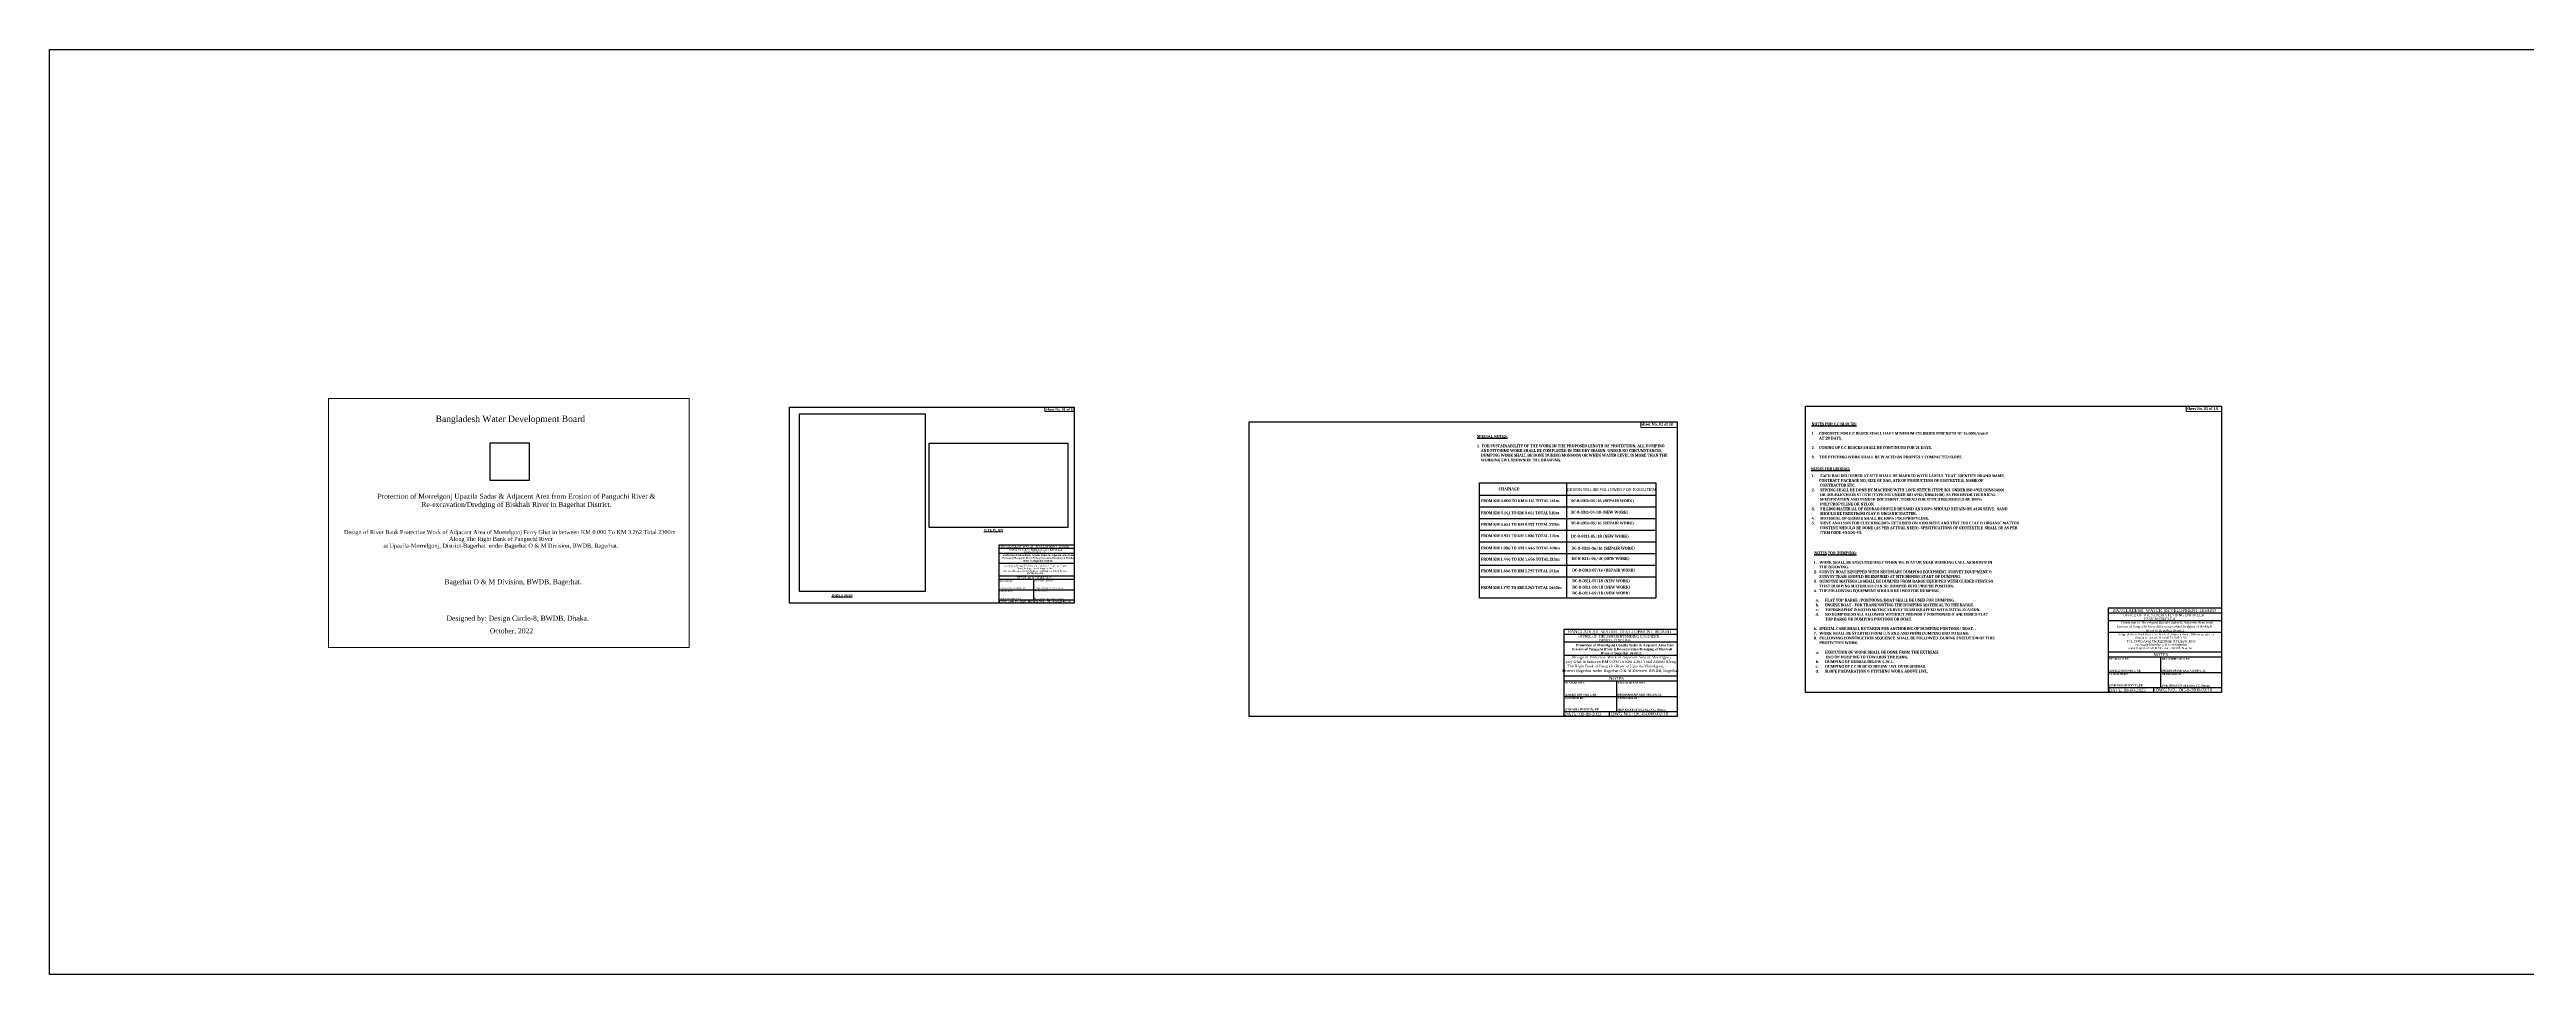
# Model space of a CAD drawing. Header units: metres. Extents: x -2434 to 11656, y -15288 to 8109.
# Drawn here: x -254 to 531, y -14192 to -13899 of the extents above; entities that cross this region are included whole.
import ezdxf
from ezdxf.enums import TextEntityAlignment as Align

# ---------------------------------------------------------------- set-up
doc = ezdxf.new("R2010")
doc.units = ezdxf.units.M
doc.linetypes.add('ACAD_ISO02W100', pattern=[15, 12, -3])
doc.layers.add('COLM', color=1, linetype='Continuous', lineweight=60)
doc.layers.add('Other line', color=7, linetype='Continuous', lineweight=15)
doc.layers.add('LINE', color=7, linetype='Continuous')
doc.styles.add('Arial-20', font='arial.ttf', dxfattribs={"height": 0.032})
doc.styles.add('BIG', font='ROMANT.SHX')
doc.styles.add('Kazi_T_H', font='timesbd.ttf')
doc.styles.add('liza', font='times.ttf', dxfattribs={"height": 2})
doc.styles.get("Standard").update_dxf_attribs({"font": 'times.ttf'})
picture_1 = doc.add_image_def('image3.png', size_in_pixel=(251, 242))
picture_2 = doc.add_image_def('image8.png', size_in_pixel=(2480, 3507))
picture_3 = doc.add_image_def('image9.png', size_in_pixel=(4200, 2550))

msp = doc.modelspace()

# ---------------------------------------------------------------- linework, layer by layer
at = {"color": 0, "lineweight": -3, "ltscale": 0.5}
for p, q in [((199.026153, -14035.954428), (254.942649, -14035.954428)), ((199.026153, -14072.442433), (199.026153, -14035.954428)), ((226.659082, -14035.954428), (226.659082, -14072.442433)), ((254.942649, -14035.954428), (254.942649, -14072.442433)), ((199.026153, -14039.87374), (254.942649, -14039.87374)), ((199.026153, -14043.570681), (254.942649, -14043.570681)), ((199.026153, -14043.570681), (254.942649, -14043.570681)), ((199.026153, -14047.267622), (254.942649, -14047.267622)), ((199.026153, -14047.267622), (254.942649, -14047.267622)), ((199.026153, -14050.964564), (254.942649, -14050.964564)), ((199.026153, -14050.964564), (254.942649, -14050.964564)), ((199.026153, -14054.661505), (254.942649, -14054.661505)), ((199.026153, -14054.661505), (254.942649, -14054.661505)), ((199.026153, -14058.358446), (254.942649, -14058.358446)), ((199.026153, -14058.358446), (254.942649, -14058.358446)), ((199.026153, -14062.055388), (254.942649, -14062.055388)), ((199.026153, -14062.055388), (254.942649, -14062.055388)), ((199.026153, -14065.752329), (254.942649, -14065.752329)), ((199.026153, -14065.752329), (254.942649, -14065.752329)), ((199.026153, -14072.442433), (254.942649, -14072.442433))]:
    msp.add_line(p, q, dxfattribs=at)
msp.add_lwpolyline([(-254.448511, -13898.58967), (3621.057254, -13898.58967), (3621.057254, -14191.821671), (-254.448511, -14191.821671)], close=True, dxfattribs=at)
at = {"layer": 'LINE', "color": 0, "linetype": 'ByBlock', "lineweight": -3, "ltscale": 0.5}
for p, q in [((70.471181, -14055.696938), (46.629296, -14055.696938)), ((46.629296, -14055.696938), (46.629296, -14074.080389)), ((70.471181, -14056.786721), (46.629296, -14056.786721)), ((70.471181, -14058.339152), (46.629296, -14058.339152)), ((70.471181, -14061.492485), (46.629296, -14061.492485)), ((70.471181, -14065.559871), (46.629296, -14065.559871)), ((70.471181, -14066.63907), (46.629296, -14066.63907)), ((57.728036, -14073.037853), (57.728036, -14066.63907)), ((46.629296, -14069.838461), (70.471181, -14069.838461)), ((46.629296, -14073.037853), (70.471181, -14073.037853)), ((56.248796, -14074.080389), (56.248796, -14073.037853)), ((434.306682, -14075.669976), (398.420671, -14075.669976)), ((398.420671, -14075.669976), (398.420671, -14102.469563)), ((261.645217, -14082.408885), (225.809864, -14082.408885)), ((225.809864, -14082.408885), (225.809864, -14110.066014)), ((261.645217, -14084.051505), (225.809864, -14084.051505)), ((434.306682, -14077.312596), (398.420671, -14077.312596)), ((434.306682, -14079.718969), (398.420671, -14079.718969)), ((434.306682, -14083.427549), (398.420671, -14083.427549)), ((261.645217, -14086.457878), (225.809864, -14086.457878)), ((261.695874, -14090.751443), (225.809864, -14090.751443)), ((434.306682, -14089.62666), (398.420671, -14089.62666)), ((434.306682, -14091.253327), (398.420671, -14091.253327)), ((415.149706, -14100.898157), (415.149706, -14091.253327)), ((261.746531, -14097.223111), (225.809864, -14097.223111)), ((261.746531, -14098.849777), (225.809864, -14098.849777)), ((242.538899, -14108.494607), (242.538899, -14098.849777)), ((398.420671, -14096.075742), (434.306682, -14096.075742)), ((225.809864, -14103.672192), (261.746531, -14103.672192)), ((398.420671, -14100.898157), (434.306682, -14100.898157)), ((412.883966, -14102.469563), (412.883966, -14100.898157)), ((225.809864, -14108.494607), (261.746531, -14108.494607)), ((240.273159, -14110.066014), (240.273159, -14108.494607))]:
    msp.add_line(p, q, dxfattribs=at)
for points in [[(-19.759452, -14011.94689), (70.471181, -14011.94689), (70.471181, -14074.080389), (-19.759452, -14074.080389)], [(302.437973, -14011.663769), (434.306682, -14011.663769), (434.306682, -14102.469563), (302.437973, -14102.469563)], [(126.028478, -14016.644414), (261.695874, -14016.644414), (261.695874, -14110.066014), (126.028478, -14110.066014)]]:
    msp.add_lwpolyline(points, close=True, dxfattribs=at)
at = {"layer": 'LINE', "color": 7, "lineweight": 13, "ltscale": 0.5}
for points in [[(70.471181, -14011.94689), (61.152165, -14011.94689), (61.152165, -14013.380935), (70.471181, -14013.380935)], [(434.306682, -14011.663769), (423.097303, -14011.663769), (423.097303, -14013.388709), (434.306682, -14013.388709)], [(261.695874, -14016.644414), (250.163592, -14016.644414), (250.163592, -14018.419045), (261.695874, -14018.419045)]]:
    msp.add_lwpolyline(points, close=True, dxfattribs=at)
at = {"layer": 'Other line', "color": 7, "ltscale": 5}
msp.add_lwpolyline([(-51.650622, -14088.213008), (-51.650622, -14009.229876), (-166.016869, -14009.229876), (-166.016869, -14088.213008), (-51.650622, -14088.213008), (-51.650622, -14058.222521)], dxfattribs=at)

# ---------------------------------------------------------------- texts
at = {"lineweight": -3, "style": 'Arial-20'}
msp.add_text('DESIGN WILL BE FOLLOWED FOR EXECUTION', height=0.9, dxfattribs=at).set_placement((226.733183, -14038.544229))
at = {"color": 1, "char_height": 0.9, "width": 63.83569, "attachment_point": 1, "style": 'Arial-20'}
for s, insert in [('{\\fCambria|b1|i0|c0|p18;\\L\\C256;SPECIAL NOTES:\\P\\l\\P1.  FOR SUSTAINABILITY OF THE WORK IN THE PROPOSED LENGTH OF PROTECTION, ALL DUMPING \\P    AND PITCHING WORK SHALL BE COMPLETED IN THE DRY SEASON. UNDER NO CIRCUMSTANCES, \\P    DUMPING WORK SHALL BE DONE DURING MONSOON OR WHEN WATER LEVEL IS MORE THAN THE \\P    WORKING LWL SHOWN IN THE DRAWING.}', (198.272967, -14020.760646)), ('{\\fCambria|b1|i0|c0|p18;\\C256;FROM KM 0.000 TO KM 0.141 TOTAL 141m}', (199.510349, -14041.172388)), ('{\\fCambria|b1|i0|c0|p18;\\C256;CHAINAGE:}', (205.106749, -14037.43556)), ('{\\fCambria|b1|i0|c0|p18;\\C256;DC-8-0310-04/16 (REPAIR WORK)}', (227.892268, -14041.172388)), ('{\\fCambria|b1|i0|c0|p18;\\C256;DC-8-0311-04/18 (NEW WORK)}', (227.892268, -14044.80429)), ('{\\fCambria|b1|i0|c0|p18;\\C256;FROM KM 0.141 TO KM 0.651 TOTAL 510m}', (199.510349, -14045.003726)), ('{\\fCambria|b1|i0|c0|p18;\\C256;FROM KM 0.651 TO KM 0.921 TOTAL 270m}', (199.510349, -14048.672062)), ('{\\fCambria|b1|i0|c0|p18;\\C256;FROM KM 0.921 TO KM 1.036 TOTAL 115m}', (199.510349, -14052.279673)), ('{\\fCambria|b1|i0|c0|p18;\\C256;DC-8-0310-05/16 (REPAIR WORK)}', (227.892268, -14048.262444)), ('{\\fCambria|b1|i0|c0|p18;\\C256;DC-8-0311-05/18 (NEW WORK)}', (228.058153, -14052.421553)), ('{\\fCambria|b1|i0|c0|p18;\\C256;FROM KM 1.036 TO KM 1.446 TOTAL 410m}', (199.510349, -14056.192141)), ('{\\fCambria|b1|i0|c0|p18;\\C256;FROM KM 1.446 TO KM 1.656 TOTAL 210m}', (199.510349, -14059.698092)), ('{\\fCambria|b1|i0|c0|p18;\\C256;DC-8-0310-06/16 (REPAIR WORK)}', (228.208528, -14056.237254)), ('{\\fCambria|b1|i0|c0|p18;\\C256;DC-8-0311-06/18 (NEW WORK)}', (228.252359, -14059.513311)), ('{\\fCambria|b1|i0|c0|p18;\\C256;FROM KM 1.656 TO KM 1.797 TOTAL 141m}', (199.510349, -14063.406932)), ('{\\fCambria|b1|i0|c0|p18;\\C256;DC-8-0310-07/16 (REPAIR WORK)}', (228.41622, -14063.190866)), ('{\\fCambria|b1|i0|c0|p18;\\C256;DC-8-0311-07/18 (NEW WORK)}', (228.443193, -14066.564699)), ('{\\fCambria|b1|i0|c0|p18;\\C256;DC-8-0311-08/18 (NEW WORK)}', (228.443193, -14068.585039)), ('{\\fCambria|b1|i0|c0|p18;\\C256;FROM KM 1.797 TO KM 3.262 TOTAL 1465m}', (199.510349, -14068.698025)), ('{\\fCambria|b1|i0|c0|p18;\\C256;DC-8-0311-09/18 (NEW WORK)}', (228.443193, -14070.455733))]:
    msp.add_mtext(s, dxfattribs=dict(at, insert=insert))
at = {"color": 0, "linetype": 'Continuous', "lineweight": -3, "insert": (304.354769, -14016.829922), "char_height": 0.594, "width": 306.46268268, "attachment_point": 1, "style": 'liza'}
msp.add_mtext('{\\fCambria|b1|i0|c0|p18;\\H1.515x;\\LNOTES FOR C.C BLOCKS:\\P\\l\\P1.^ICONCRETE FOR C.C BLOCK SHALL HAVE MINIMUM CYLINDER STRENGTH OF 15.00N/mm2 \\P        AT 28 DAYS. \\P\\P2.^ICURING OF C.C BLOCKS SHALL BE CONTINUED FOR 21 DAYS.\\P\\P3.^ITHE PITCHING WORK SHALL BE PLACED ON PROPERLY COMPACTED SLOPE.\\P           }', dxfattribs=at)
at = {"color": 1, "linetype": 'ACAD_ISO02W100', "insert": (304.172479, -14031.010293), "char_height": 0.9, "width": 14.16491855, "attachment_point": 1}
msp.add_mtext('{\\fCambria|b1|i0|c0|p18;\\L\\C256;NOTES FOR GEOBAG:}', dxfattribs=at)
at = {"layer": 'COLM', "color": 1, "insert": (304.373256, -14033.246732), "char_height": 0.9, "width": 157.7007908, "attachment_point": 1, "style": 'Arial-20'}
msp.add_mtext('\\pi-2.7,l2.7,t2.7;{\\fCambria|b1|i0|c0|p18;\\C0;1.^IEACH BAG DELIVERED AT SITE SHALL BE MARKED WITH LABELS  THAT  IDENTIFY BRAND NAME,\\P\\pi-1800,l1800,tz;        CONTRACT PACKAGE NO, SIZE OF BAG, ATE OF PRODUCTION OF GEOTEXTILE, NAME OF \\P         CONTRACTOR ETC. \\P\\pi-2.7,l2.7,t2.7;2.^ISEWING SHALL BE DONE BY MACHINE WITH LOCK STITCH (TYPE 301 UNDER ISO 4915/DIN61400) \\P\\pi-1800,l1800,tz;         OR DOUBLE CHAIN STITCH (TYPE 401 UNDER ISO 4915/DIN61400) AS PER BWDB TECHNICAL \\P         SPECIFICATION AND TENDER DOCUMENT. THREAD FOR STITCHING SHOULD BE 100%\\P         POLYPROPYLENE OR NYLON. \\P\\pi-2.7,l2.7,t2.7;3.^IFILLING MATERIAL OF GEOBAG SHOULD BE SAND AND 80% SHOULD RETAIN ON #100 SEIVE.  SAND \\P\\pi-1800,l1800,tz;         SHOULD BE FREE FROM CLAY & ORGANIC MATTER.\\P\\pi-2.7,l2.7,t2.7;4.^IMATERIAL OF GEOBAG SHALL BE 100% POLYPROPYLENE. \\P5.^ISIEVE ANALYSIS FOR CHECKING 80% RETAINED ON #100 SIEVE AND TEST FOR CLAY & ORGANIC MATTER \\P\\pi-1800,l1800,tz;         CONTENT SHOULD BE DONE (AS PER ACTUAL NEED). SPECIFICATIONS OF GEOTEXTILE  SHALL BE AS PER \\P         ITEM CODE 40-500-40.}', dxfattribs=at)
at = {"layer": 'LINE', "color": 0, "linetype": 'ByBlock', "lineweight": -3, "ltscale": 0.5}
for s, height, p in [('BANGLADESH  WATER  DEVELOPMENT  BOARD', 0.62657026, (58.058171, -14056.497935)), ('OFFICE OF THE SUPERINTENDING ENGINEER', 0.5226, (58.27845, -14057.415624)), ('DESIGN CIRCLE-8', 0.5226, (58.003335, -14058.161465)), (' SITE PLAN & INDEX MAP', 0.62712, (57.663239, -14066.382205)), ('BANGLADESH  WATER  DEVELOPMENT  BOARD', 0.94442394, (416.23078, -14076.877312)), ('BANGLADESH  WATER  DEVELOPMENT  BOARD', 0.94442394, (243.44369, -14083.616221)), ('OFFICE OF THE SUPERINTENDING ENGINEER', 0.78771047, (243.200544, -14085.022097)), ('OFFICE OF THE SUPERINTENDING ENGINEER', 0.78771047, (415.987635, -14078.283188)), ('DESIGN CIRCLE-8', 0.78771047, (414.688256, -14079.527438)), ('DESIGN CIRCLE-8', 0.78771047, (241.901166, -14086.266347))]:
    msp.add_text(s, height=height, dxfattribs=at).set_placement(p, align=Align.CENTER)
at = {"layer": 'LINE', "color": 0, "linetype": 'ByBlock', "lineweight": -3, "ltscale": 0.5, "style": 'Kazi_T_H'}
for s, height, p in [('DESIGNED BY:', 0.38392696, (46.880959, -14067.245162)), ('RECOMMENDED BY :', 0.38392696, (57.894935, -14067.22564)), ('DATE: 06-07-2020', 0.69106853, (46.708599, -14073.879027)), ('CHECKED BY :', 0.38392696, (46.880959, -14070.444554)), ('(JAKARIA PERVEZ), EE', 0.38392696, (46.982322, -14072.828541)), ('(NISHAT NYLA ZAMAN), AE', 0.38392696, (47.115568, -14069.549018)), ('DWG NO.: DC-5-5128-01/18', 0.69106853, (56.462589, -14073.872053)), ('(MD. ENAYET ULLAL), CE, Design ', 0.38392696, (57.742794, -14072.909589)), ('APPROVED BY :', 0.38392696, (57.928309, -14070.332699)), ('(MOHAMMAD SAIF UDDIN), SE ', 0.38392696, (58.207852, -14069.545276)), ('DESIGNED BY:', 0.57868979, (398.79366, -14092.063492)), ('RECOMMENDED BY:', 0.57868979, (415.439051, -14092.063492)), ('DESIGNED BY:', 0.57868979, (226.182853, -14099.659943)), ('RECOMMENDED BY:', 0.57868979, (242.828243, -14099.659943)), ('CHECKED BY :', 0.57868979, (398.79366, -14096.885907)), ('APPROVED BY :', 0.57868979, (415.439051, -14096.885907)), ('CHECKED BY :', 0.57868979, (226.182853, -14104.482358)), ('APPROVED BY :', 0.57868979, (242.828243, -14104.482358))]:
    msp.add_text(s, height=height, dxfattribs=at).set_placement(p)
at = {"layer": 'LINE', "lineweight": 50, "ltscale": 0.5}
for p in [(415.107935, -14090.888773), (242.497128, -14098.485223)]:
    msp.add_text('NOTES', height=0.9452526, dxfattribs=at).set_placement(p, align=Align.CENTER)
at = {"layer": 'LINE', "lineweight": 50, "ltscale": 0.5, "style": 'Kazi_T_H'}
for s, p in [('(ZAYED BIN SAIF), AE', (398.686998, -14095.802341)), ('(JAKARIA PERVEZ), EE', (398.701586, -14100.495604)), ('(MOHAMMAD SAIF UDDIN), SE ', (415.277918, -14095.805762)), ('(MD. ENAYET ULLAH), CE, Design ', (415.480369, -14100.573029)), ('(ZAYED BIN SAIF), AE', (226.076191, -14103.398792)), ('(JAKARIA PERVEZ), EE', (226.090779, -14108.092054)), ('(MOHAMMAD SAIF UDDIN), SE ', (242.667111, -14103.402212)), ('(MD. ENAYET ULLAL), CE, Design ', (242.869562, -14108.16948))]:
    msp.add_text(s, height=0.62150253, dxfattribs=at).set_placement(p)
at = {"layer": 'LINE', "color": 0, "linetype": 'ByBlock', "lineweight": -3, "ltscale": 0.5}
for s, p in [('DATE: 00-00-2022', (398.545529, -14102.1778)), ('DWG NO.: DC-8-0000-03/18', (413.390397, -14102.076712)), ('DATE: 00-00-2022', (225.934722, -14109.77425)), ('DWG NO.: DC-8-0000-02/18', (240.77959, -14109.673162))]:
    msp.add_text(s, height=0.98212911, dxfattribs=at).set_placement(p)
at = {"layer": 'LINE', "color": 7, "lineweight": 13, "ltscale": 0.5, "attachment_point": 1}
for s, insert, char_height, width in [('{\\fTimes New Roman|b1|i0|c0|p18;Sheet No. 01 of 18}', (61.455569, -14012.295129), 0.78024, 9.64548961), ('{\\fTimes New Roman|b1|i0|c0|p18;Sheet No. 03 of 18}', (423.215484, -14011.975257), 0.85319244, 11.80539121), ('{\\fTimes New Roman|b1|i0|c0|p18;Sheet No. 02 of 18}', (250.163592, -14016.934096), 0.87777, 12.06329023), ('{\\fTimes New Roman|b1|i0|c0|p18;\\H1.432x;\\LSITE PLAN}', (41.827409, -14050.582139), 0.52746459, 8.29160303), ('{\\fTimes New Roman|b1|i0|c0|p18;\\H1.432x;\\LINDEX MAP}', (-6.415434, -14071.279937), 0.52746459, 8.29160303)]:
    msp.add_mtext(s, dxfattribs=dict(at, insert=insert, char_height=char_height, width=width))
at = {"layer": 'LINE', "color": 0, "linetype": 'ByBlock', "lineweight": -3, "ltscale": 0.5}
for s, insert, char_height, width, attachment_point in [('      {\\H0.7066x;   Design of River Bank Protective Work of Adjacant Area of Morrelgonj Ferry Ghat in between KM 0.000 To KM 3.262 Total 2300m \\PAlong The Right Bank of Panguchi River\\Pat Upazila-Morrelgonj, District-Bagerhat  under Bagerhat O & M Division, BWDB, Bagerhat.}', (-111.314572, -14050.933613), 1.828327827, 137.40941766, 2), ('               {\\fTimes New Roman|b1|i0|c0|p18;\\C7;Protection of Morrelgonj Upazila Sadar & Adjacent Area from\\P              Erosion of Panguchi River & Re-excavation/Dredging of Biskhali\\P                                              River in Bagerhat District.}', (44.805894, -14058.583828), 0.544, 34.04255842, 1), ('      {\\H0.7066x;   Design of River Bank Protective Work of Adjacant Area of Morrelgonj Ferry Ghat in between KM 0.000 To KM 3.262 Total 2300m \\PAlong The Right Bank of Panguchi River\\Pat Upazila-Morrelgonj, District-Bagerhat  under Bagerhat O & M Division, BWDB, Bagerhat.}', (58.106224, -14061.375268), 0.63687834, 20.71277524, 2), ('                  {\\C7;Protection of Morrelgonj Upazila Sadar & Adjacent Area from \\P             Erosion of Panguchi River &Re-excavation/Dredging of Biskhali\\P                                             River in Bagerhat District.}', (397.396447, -14079.857056), 0.75620205, 38.89424081, 1), ('         {\\H0.7502X;Design of River Bank Protective Work of Adjacant Area of Morrelgonj Ferry \\PGhat in between KM 0.000 To KM 3.262 \\PTotal 2300m Along The Right Bank of Panguchi River\\Pat Upazila-Morrelgonj, District-Bagerhat  \\Punder Bagerhat O & M Division, BWDB, Bagerhat.}', (415.167838, -14083.665291), 0.86648152, 40.03085241, 2), ('       {\\H0.7502x;  Design of Protective Work of Adjacant Area of Morrelgonj \\P        Ferry Ghat in between KM 0.000 To KM 3.262 Total 2300m Along \\PThe Right Bank of Panguchi River at Upazila-Morrelgonj, \\P          District-Bagerhat  under Bagerhat O & M Division, BWDB, Bagerhat.}', (242.20099, -14090.774521), 1.14395588, 49.16162549, 2), ('                  {\\fTimes New Roman|b1|i0|c0|p18;\\C7;Protection of Morrelgonj Upazila Sadar & Adjacent Area from \\P             Erosion of Panguchi River &Re-excavation/Dredging of Biskhali\\P                                             River in Bagerhat District.}', (224.469845, -14087.056257), 0.756202052, 38.89424081, 1)]:
    msp.add_mtext(s, dxfattribs=dict(at, insert=insert, char_height=char_height, width=width, attachment_point=attachment_point))
at = {"layer": 'LINE', "color": 0, "insert": (304.618364, -14057.705102), "char_height": 0.594, "attachment_point": 1, "style": 'BIG'}
msp.add_mtext_dynamic_manual_height_columns('\\pi-1.782,l2.376,t2.376;{\\fCambria|b1|i0|c0|p18;\\H1.515x;\\LN\\H0.9999x;OTE\\C256;S FOR DUMPING:\\l\\P\\pi0,l0,tz;\\P\\pi-1.783,l2.221,t2.221,38.02;1.^IWORK SHALL BE EXECUTED ONLY WHEN WL IS AT OR NEAR WORKING L.W.L AS SHOWN IN THE DRAWING. \\P2.^ISURVEY BOAT EQUIPPED WITH NECESSARY DUMPING EQUIPMENT, SURVEY EQUIPMENT & SURVEY TEAM SHOULD BE ENSURED AT SITE BEFORE START OF DUMPING.\\P\\A1;3.^IDUMPING MATERIALS SHALL BE DUMPED FROM BARGE EQUIPPED WITH GUIDED FENCE SO THAT DUMPING MATERIALS CAN BE DUMPED INTO PROPER POSITION.\\A0;\\P4.^ITHE FOLLOWING EQUIPMENT SHOULD BE USED FOR DUMPING.\\P\\pi-1.782,l2.376,t2.376;\\P\\pi-2.97,l4.003,t4.003;a.^IFLAT TOP BARGE /PONTOONS/BOAT SHALL BE USED FOR DUMPING .\\Pb.^IENGINE BOAT - FOR TRANSPORTING THE DUMPING MATERIAL TO THE BARGE.\\Pc.^ITOPOGRAPHIC & BATHYMETRIC SURVEY TEAM EQUIPPED WITH TOTAL STATION.\\P\\A1;d.^INO DUMPING SHALL ALLOWED WITHOUT PROPERLY POSITIONED & ANCHORED FLAT TOP BARGE OR DUMPING PONTOON OR BOAT.\\P\\pi-1.782,l2.376,t2.376;\\A0;\\P\\pi-1.783,l2.221,t2.221,38.02;6.^ISPECIAL CARE SHALL BE TAKEN FOR ANCHORING OF DUMPING PONTOON/ BOAT. .\\P7.^IWORK SHALL BE STARTED FROM U/S END \\A1;AND FROM DUMPING END TO BANK.\\A0;\\P8.^IFOLLOWING CONSTRUCTION SEQUENCE  SHALL BE FOLLOWED  DURING EXECUTION OF THIS PROTECTIVE WORK:\\P\\pi-1.782,l2.376,t2.376;\\P\\pi-2.97,l4.003,t4.003;\\A1;a.^IEXECUTION OF WORK SHALL BE DONE FROM THE EXTREME\\P\\pi-1.782,l2.376,t2.376;            END OF DUMPING TO TOWARDS THE BANK.\\P\\pi-2.97,l4.003,t4.003;b.^IDUMPING OF GEOBAG BELOW L.W.L.\\Pc.^IDUMPING OF C.C BLOCKS BELOW LWL OVER GEOBAG.   \\Pd.^ISLOPE PREPARATION & PITCHING WORK ABOVE LWL. \\P\\pi-1.782,l2.376,t2.376;\\H0.66x; }', width=50.815817, gutter_width=2.5, heights=[0], dxfattribs=at).dxf.set("width", 58.19008868)
at = {"layer": 'Other line', "color": 7, "ltscale": 5}
for s, insert, char_height, width, attachment_point in [('Bangladesh Water Development Board', (-108.317334, -14014.661231), 2, 137.6102849, 2), ('Protection of Morrelgonj Upazila Sadar & Adjacent Area from Erosion of Panguchi River & \\PRe-excavation/Dredging of Biskhali River in Bagerhat District.', (-106.361697, -14039.439906), 1.55702668, 136.52646751, 2), ('{\\C0;Bagerhat O & M Division, BWDB, Bagerhat.}', (-107.407323, -14066.535897), 1.55702668, 84.96984038, 2), ('Designed by: Design Circle-8, BWDB, Dhaka.', (-128.533542, -14078.091952), 1.57275422, 56.49282063, 1), ('October, 2022{\\fTimes New Roman|b1|i0|c0|p18; }', (-114.827889, -14082.099377), 1.57275422, 21.3575574, 1)]:
    msp.add_mtext(s, dxfattribs=dict(at, insert=insert, char_height=char_height, width=width, attachment_point=attachment_point))

# ---------------------------------------------------------------- pictures from other files: only their frames are drawn
at = {"color": 0, "lineweight": -3, "ltscale": 0.5}
image = msp.add_image(picture_2, insert=(-16.563434, -14070.411711), size_in_units=(39.839026, 56.336881), dxfattribs=at)
image.dxf.flags = 7
image = msp.add_image(picture_1, insert=(-114.716702, -14035.19557), size_in_units=(12.323602, 11.88172), dxfattribs=at)
image.dxf.flags = 7
image = msp.add_image(picture_3, insert=(24.513108, -14050.072038), size_in_units=(43.991593, 26.709182), dxfattribs=at)
image.dxf.flags = 7

doc.saveas('drawing.dxf')
